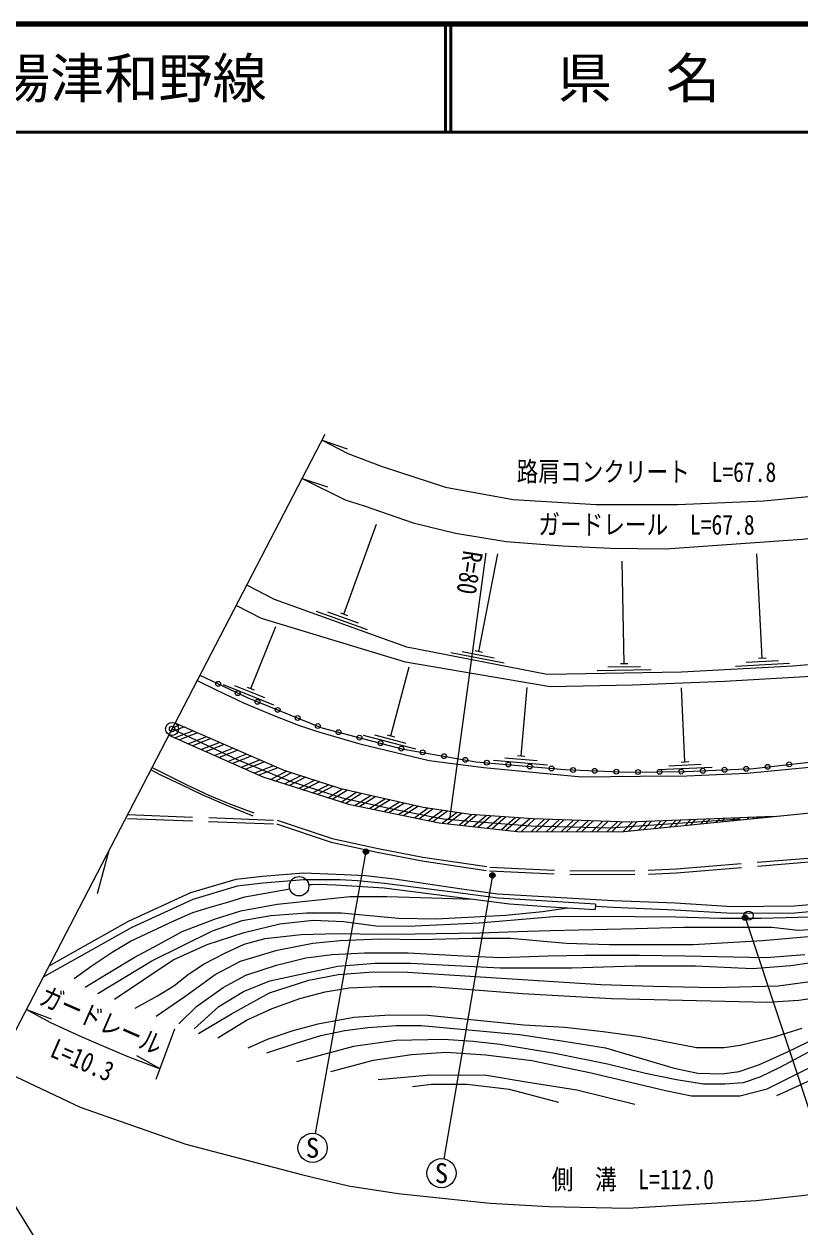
# Model space of a CAD drawing. Units: millimetres at full size, sheet at 1:1000; details may follow other scales. Extents: x 40000 to 680000, y 20000 to 380000.
# Drawn here: x 258822 to 330504, y 268857 to 380000 of the extents above; entities that cross this region are included whole.
import ezdxf
from ezdxf.enums import TextEntityAlignment as Align

# ---------------------------------------------------------------- set-up
doc = ezdxf.new("R2010")
doc.units = ezdxf.units.MM
doc.header["$LTSCALE"] = 1000
doc.header["$PDMODE"] = 32
doc.header["$PDSIZE"] = 500
doc.linetypes.add('CHAIN', pattern=[18.5, 12, -1.5, 3.5, -1.5])
doc.linetypes.add('DASHED', pattern=[7.5, 6, -1.5])
for name, color, linetype, lineweight in [('M-BGD', 7, 'Continuous', 25), ('M-BMK', 2, 'CHAIN', 13), ('M-BMK-OTRS', 5, 'Continuous', 25), ('M-BMK-SRVR', 3, 'Continuous', 25), ('M-STR-HTXT', 7, 'Continuous', 13), ('M-STR-STRC', 7, 'Continuous', 25), ('M-TTL', 2, 'Continuous', 140), ('M-TTL-LINE', 7, 'Continuous', 50)]:
    doc.layers.add(name, color=color, linetype=linetype, lineweight=lineweight)
doc.layers.add('M-OTRS', color=6, linetype='Continuous')
doc.layers.add('M-TTL-TXT', color=7, linetype='Continuous')
doc.styles.add('ＭＳ ゴシック', font='')
doc.styles.get('ＭＳ ゴシック').set_extended_font_data('MS Gothic')

msp = doc.modelspace()

# ---------------------------------------------------------------- hatches: boundary and pattern name
at = {"layer": 'M-STR-STRC'}
h = msp.add_hatch(color=256, dxfattribs=at)
edge = h.paths.add_edge_path()
edge.add_line((273029, 315167), (273192, 315232))
for points in [[(290199, 303392, -1), (290612, 303673, -0.41421), (290546, 303326, -0.41421)], [(301886, 301204, -1), (302296, 301489, -1)], [(325318, 297217, -1), (325546, 297662, -1)]]:
    msp.add_hatch(color=256, dxfattribs=at).paths.add_polyline_path(points)

# ---------------------------------------------------------------- linework, layer by layer
at = {"layer": 'M-BGD'}
for p, q in [((288376, 325468), (291383, 333801)), ((300832, 322037), (302590, 331052)), ((314263, 320924), (314086, 330360)), ((327024, 321417), (326517, 331053)), ((285821, 325752), (290524, 324055)), ((286863, 325695), (289685, 324676)), ((288047, 325586), (288705, 325349)), ((279759, 318599), (282070, 324346)), ((298264, 321926), (303171, 320970)), ((299303, 322029), (302247, 321455)), ((300489, 322104), (301176, 321970)), ((326674, 321399), (327373, 321435)), ((292718, 314238), (294391, 320613)), ((311775, 320277), (316774, 320371)), ((312769, 320596), (315769, 320652)), ((313913, 320918), (314613, 320931)), ((324559, 320686), (329552, 320949)), ((325542, 321039), (328537, 321196)), ((277216, 318975), (281854, 317110)), ((278255, 318881), (281039, 317761)), ((279434, 318730), (280084, 318469)), ((304745, 312373), (305311, 318686)), ((319877, 311832), (319563, 318681)), ((290148, 314292), (294984, 313023)), ((291191, 314329), (294093, 313567)), ((292380, 314327), (293057, 314149)), ((304396, 312404), (305094, 312342)), ((302201, 311999), (307181, 311552)), ((303224, 312208), (306212, 311940)), ((317407, 311118), (322402, 311347)), ((318392, 311464), (321389, 311601)), ((319527, 311816), (320227, 311848)), ((265617, 299679), (266684, 303669)), ((311614, 298671), (311584, 298190))]:
    msp.add_line(p, q, dxfattribs=at)
for points in [[(367708, 329698), (358131, 324597), (349034, 323998), (348207, 323604), (339835, 321573), (329863, 320665), (319571, 320124), (307141, 319890), (294179, 322417), (281962, 326825), (279397, 328157)], [(341434, 312947), (342966, 314708), (357199, 323671), (348905, 322904), (345586, 322273), (339706, 320716), (332064, 319739), (323548, 319259), (315033, 318919), (307415, 318762), (294049, 321045), (280753, 325084), (278428, 326291)], [(274828, 319356), (276635, 318457), (279094, 317289), (281741, 316181), (284174, 315221), (285940, 314624), (289841, 313497), (296238, 311966), (301294, 311297), (310316, 310455), (315730, 310500), (320068, 310535), (325591, 310777), (331038, 311313), (341543, 312518), (341434, 312947)], [(275075, 319833), (279423, 317764), (286347, 314979), (293710, 313047), (300553, 311846), (308776, 311108), (314618, 310881), (319918, 310933), (326216, 311222), (341434, 312947)], [(270642, 311294), (273795, 309735), (275956, 308723), (277883, 307921), (280035, 307113)], [(279992, 306798), (277508, 307827), (275271, 308771), (273378, 309709), (271455, 310611), (270536, 311088)], [(367854, 304918), (362100, 303140), (355376, 301467), (350185, 300378), (347373, 300041), (340702, 299455), (330015, 298493), (324287, 298439), (318988, 298770), (313293, 298991), (302558, 299591), (299060, 300105), (293036, 300998), (290378, 301284), (288403, 301396), (284635, 301549), (280854, 301245), (278389, 300957), (274188, 299716), (268445, 297067), (261123, 292956)], [(368040, 304316), (362269, 302533), (355517, 300853), (350288, 299756), (347438, 299414), (340758, 298828), (330046, 297864), (324270, 297809), (318956, 298140), (313263, 298362), (311601, 298455)], [(311614, 298671), (302615, 299230), (298904, 299733), (292117, 300599), (289641, 300839), (288014, 300917), (284648, 300918), (280915, 300618), (278516, 300337), (274410, 299125), (268732, 296505), (260594, 291936)], [(263455, 291803), (265123, 293013), (266951, 294247), (268642, 295252), (270629, 296188), (272663, 297147), (274415, 297904), (276011, 298400), (277740, 298893), (279229, 299362), (282514, 299953), (283367, 300088)], [(285118, 300494), (285425, 300507), (286041, 300535), (287585, 300479), (292082, 300189), (296172, 299655), (300315, 299128), (303655, 298726), (307498, 298425), (311584, 298190)], [(264482, 291023), (266605, 292296), (268992, 293754), (271230, 294968), (273424, 296165), (276403, 297281), (278863, 298052), (282196, 298682), (288940, 299403), (292334, 299403), (296502, 299254), (300315, 299128)], [(267185, 289915), (272592, 293546), (275751, 294966), (279142, 296051), (282442, 296867), (285537, 297208), (288372, 297071), (291325, 296690), (294297, 296663), (300882, 296957), (307741, 297546), (311490, 297565), (319025, 297505), (323183, 297388), (326913, 297388), (331480, 297497), (335768, 297811), (340360, 298385), (344365, 299145)], [(269094, 289077), (271154, 290206), (272651, 291137), (274006, 292224), (275446, 293169), (277366, 294157), (279171, 294975), (281088, 295520), (284410, 295879), (287760, 295970), (291975, 295922), (294941, 295951), (300889, 296033), (305348, 296187), (307469, 296251), (315304, 296440), (319771, 296555), (327895, 296555), (330352, 296268), (332521, 296397), (336385, 297006), (340427, 297900), (348017, 299484)], [(274946, 286731), (277974, 288543), (281496, 290478), (285121, 291673), (287827, 292169), (291082, 292416), (294254, 292395), (312103, 291265), (316977, 291096), (322508, 290994), (328502, 291138), (334407, 291942), (339021, 292869), (344160, 294417), (354041, 297218), (358448, 298336), (360899, 298995), (362629, 299159), (363885, 299056), (367222, 297903), (371226, 296403)], [(265624, 290431), (270611, 293445), (273478, 294851), (276224, 296223), (278971, 297166), (281616, 297627), (284942, 297869), (288111, 297869), (293419, 297392), (296883, 297330), (303329, 297656), (306707, 297990), (309049, 298336)], [(271033, 288333), (273665, 290136), (276472, 292186), (278833, 293428), (282208, 294432), (285495, 295071), (288019, 295323), (291684, 295469), (295355, 295411), (300242, 295541), (303755, 295541), (308903, 295091), (312879, 294965), (320652, 294955), (327049, 295320), (333714, 295903)], [(273115, 287636), (274751, 289213), (277220, 290996), (279309, 292107), (282131, 293048), (284851, 293707), (287291, 294040), (290276, 294178), (294323, 294178), (299406, 293903), (302836, 293756), (307272, 293893), (310663, 293981), (315649, 293981), (319882, 293902), (327396, 293746), (330962, 294021)], [(274528, 287162), (276824, 289236), (279100, 290605), (281517, 291612), (287813, 292963), (291265, 293223), (294561, 293223), (299193, 292987), (302799, 292785), (309416, 292785), (315277, 292986), (320849, 292986), (326106, 292743), (329650, 293025), (334294, 293692)], [(276711, 286328), (279373, 287962), (281731, 289041), (284309, 289953), (286632, 290566), (288843, 290964), (291663, 291080), (296469, 291080), (304885, 290441), (313094, 289955), (327511, 289627), (330394, 289821), (333923, 290346)], [(330666, 287186), (327896, 286333), (324972, 285616), (323498, 285416), (320956, 285416), (315714, 286429), (312321, 286870), (308782, 287281), (304985, 287513), (296117, 288400), (292609, 288430), (289298, 288198), (285965, 287597), (283656, 286985), (281275, 286174), (279503, 285373)], [(281262, 284952), (283947, 285837), (286254, 286553), (288469, 287016), (290589, 287280), (293191, 287459), (295513, 287459), (304608, 286636), (308692, 286016), (312546, 285394), (318898, 283531), (321079, 283053), (323312, 282990), (324876, 283222), (326772, 283864), (329304, 285003), (337300, 288898)], [(370355, 286213), (368341, 287696), (366597, 288458), (365232, 288735), (363612, 288735), (359848, 288444), (357702, 288457), (355216, 288602), (352631, 288657), (349558, 288826), (347181, 288826), (345859, 288638), (344174, 288286), (342160, 287701), (338865, 286362), (337171, 285408), (333891, 283489), (328352, 280958)], [(332961, 285900), (328652, 283596), (326812, 282694), (325245, 282186), (323562, 282038), (321599, 282059), (319101, 282451), (316221, 283027), (312739, 283911), (307851, 284870), (302814, 285711), (300303, 285986), (297570, 286178), (293201, 286090), (289243, 285534), (283989, 284100)], [(287173, 283222), (291105, 284275), (294608, 284790), (297810, 285005), (301494, 284748), (305739, 284230), (311203, 283108), (318073, 281476), (320500, 280968), (324949, 280968), (327463, 281616), (331847, 283818)], [(291529, 282494), (296393, 282902), (301539, 282871), (305210, 282275), (309886, 281522), (315258, 280203)], [(308230, 280360), (303680, 281552), (299726, 282023), (296463, 282023), (294706, 281803)]]:
    msp.add_lwpolyline(points, dxfattribs=at)
at = {"layer": 'M-BGD', "linetype": 'DASHED'}
for points in [[(268389, 306953), (282200, 306441), (287297, 304751), (291525, 303819), (295651, 303014), (301849, 302108), (309253, 301765), (316490, 301807), (319091, 301939), (331661, 302976), (341975, 304420), (354445, 306105), (361268, 306720), (367025, 306954), (372400, 307011)], [(268376, 306603), (282137, 306093), (287204, 304413), (291454, 303477), (295592, 302669), (301815, 301759), (309246, 301415), (316499, 301457), (319114, 301589), (331700, 302628), (342023, 304074), (354484, 305757), (361290, 306370), (367034, 306604), (372404, 306661)]]:
    msp.add_lwpolyline(points, dxfattribs=at)
at = {"layer": 'M-BGD'}
for centre, radius in [((276755, 319034), 225), ((278561, 318174), 225), ((280393, 317374), 225), ((282248, 316628), 225), ((284104, 315882), 225), ((285960, 315135), 225), ((287878, 314578), 225), ((289812, 314070), 225), ((291747, 313563), 225), ((293681, 313055), 225), ((295650, 312707), 225), ((297620, 312361), 225), ((299590, 312015), 225), ((301571, 311754), 225), ((303563, 311576), 225), ((305555, 311397), 225), ((307547, 311218), 225), ((309542, 311078), 225), ((311540, 311001), 225), ((321536, 311007), 225), ((323534, 311099), 225), ((325532, 311190), 225), ((327523, 311370), 225), ((329510, 311595), 225), ((313539, 310923), 225), ((315538, 310890), 225), ((317538, 310910), 225), ((319538, 310929), 225), ((284232, 300337), 900), ((325748, 297618), 427)]:
    msp.add_circle(centre, radius, dxfattribs=at)
at = {"layer": 'M-BMK'}
msp.add_lwpolyline([(272503, 314878), (278580, 312006), (283403, 310041), (288204, 308495), (292672, 307508), (297553, 306577), (299709, 306377), (305679, 305926), (313004, 305732), (328098, 306769), (333268, 307306), (341973, 308514), (343028, 308613), (350708, 309834), (355448, 310365), (358902, 310750), (362112, 310981), (366366, 311357), (370966, 311565), (377288, 311676)], dxfattribs=at)
at = {"layer": 'M-BMK-OTRS'}
for p, q in [((255820, 282741), (286637, 342105)), ((235693, 306727), (271754, 248608))]:
    msp.add_line(p, q, dxfattribs=at)
at = {"layer": 'M-BMK-SRVR'}
msp.add_circle((272503, 314878), 600, dxfattribs=at)
at = {"layer": 'M-OTRS'}
msp.add_point((272503, 314878), dxfattribs=at)
at = {"layer": 'M-STR-HTXT'}
for p, q in [((286354, 341559), (288667, 340738)), ((284519, 338025), (286848, 337247)), ((301476, 331107), (298138, 306523)), ((290405, 303532), (285716, 277498)), ((302091, 301347), (297613, 275157)), ((325432, 297440), (332324, 276797)), ((259040, 288944), (261340, 288086)), ((271027, 282503), (272757, 287156)), ((271384, 283463), (269238, 284656))]:
    msp.add_line(p, q, dxfattribs=at)
for points in [[(286354, 341559), (288743, 340313), (291901, 339116), (297763, 337198), (304017, 336084), (311687, 335606), (319221, 335606), (327178, 335936), (333204, 336534), (338331, 337148)], [(284519, 338025), (288498, 336043), (290236, 335497), (294761, 333900), (298682, 332960), (303367, 332204), (308561, 331790), (312959, 331581), (318075, 331514), (330721, 332395), (338787, 333337)], [(259040, 288944), (261270, 287735), (263882, 286546), (266364, 285458), (268395, 284616), (271384, 283463)], [(256258, 283585), (264017, 279927), (273757, 276506), (284463, 273699), (288802, 272647), (293398, 271961), (298027, 271458), (301878, 271069), (307290, 270736), (314566, 270590), (326447, 271302), (330689, 271753), (333399, 272088), (336258, 272523), (338486, 272732), (341272, 273111), (344201, 273457), (353624, 274723), (358960, 275264), (363907, 275677), (367154, 275861), (373338, 275861), (374554, 275651), (375534, 275417)]]:
    msp.add_lwpolyline(points, dxfattribs=at)
for centre in [(285476, 276169), (297385, 273826)]:
    msp.add_circle(centre, 1350, dxfattribs=at)
at = {"layer": 'M-STR-STRC'}
for p, q in [((273605, 315052), (272333, 314550)), ((273192, 315232), (272556, 314980)), ((274431, 314694), (272784, 314044)), ((274844, 314515), (273191, 313863)), ((275669, 314157), (274005, 313500)), ((276082, 313978), (274412, 313318)), ((276908, 313620), (275226, 312956)), ((277321, 313441), (275633, 312774)), ((278146, 313082), (276447, 312411)), ((278559, 312903), (276854, 312230)), ((279385, 312545), (277668, 311867)), ((279798, 312366), (278075, 311686)), ((280623, 312008), (278889, 311323)), ((281036, 311829), (279296, 311141)), ((281862, 311471), (280110, 310779)), ((282275, 311291), (280517, 310597)), ((283109, 310958), (281626, 310198)), ((283538, 310820), (282056, 310060)), ((284394, 310544), (282916, 309786)), ((284823, 310406), (283345, 309649)), ((285679, 310129), (284205, 309374)), ((286108, 309991), (284635, 309237)), ((286964, 309715), (285494, 308962)), ((287392, 309577), (285924, 308825)), ((288253, 309315), (286953, 308496)), ((288692, 309215), (287349, 308369)), ((289569, 309016), (288141, 308116)), ((290008, 308916), (288538, 307990)), ((290886, 308717), (289404, 307783)), ((291325, 308617), (289855, 307691)), ((292202, 308418), (290756, 307507)), ((292641, 308318), (291207, 307415)), ((293519, 308119), (292108, 307231)), ((293958, 308019), (292559, 307138)), ((294835, 307820), (293460, 306954)), ((295274, 307721), (293911, 306862)), ((296158, 307553), (294931, 306654)), ((296603, 307485), (295352, 306567)), ((297492, 307348), (296193, 306395)), ((297937, 307279), (296614, 306309)), ((298826, 307142), (297488, 306161)), ((299271, 307074), (297955, 306109)), ((300162, 306945), (299063, 305987)), ((300610, 306914), (299493, 305940)), ((301508, 306853), (300353, 305845)), ((301957, 306822), (300783, 305798)), ((302855, 306761), (301642, 305703)), ((303304, 306730), (302072, 305656)), ((304202, 306669), (302932, 305561)), ((304651, 306638), (303362, 305514)), ((305549, 306577), (304222, 305419)), ((305998, 306550), (304770, 305402)), ((306898, 306520), (305698, 305399)), ((307347, 306505), (306162, 305397)), ((308247, 306474), (307091, 305394)), ((308697, 306459), (307555, 305392)), ((309596, 306429), (308483, 305389)), ((310046, 306414), (308947, 305387)), ((310945, 306384), (309875, 305383)), ((311395, 306368), (310340, 305382)), ((312295, 306338), (311268, 305378)), ((312744, 306323), (311732, 305377)), ((313644, 306293), (312660, 305373)), ((314094, 306278), (313124, 305372)), ((314993, 306267), (314182, 305392)), ((315443, 306284), (314660, 305439)), ((316342, 306319), (315615, 305534)), ((316792, 306336), (316092, 305581)), ((317691, 306370), (317047, 305675)), ((318141, 306388), (317525, 305723)), ((319040, 306422), (318480, 305817)), ((319490, 306439), (318957, 305864)), ((320389, 306474), (319912, 305959)), ((320839, 306491), (320390, 306006)), ((321738, 306525), (321345, 306100)), ((322188, 306543), (321822, 306148)), ((323087, 306577), (322777, 306242)), ((323537, 306594), (323255, 306289)), ((324436, 306629), (324210, 306384)), ((324886, 306646), (324687, 306431)), ((325785, 306680), (325642, 306526)), ((326235, 306697), (326119, 306573)), ((327134, 306732), (327074, 306667)), ((327584, 306749), (327552, 306715))]:
    msp.add_line(p, q, dxfattribs=at)
for points in [[(328098, 306769), (314715, 306257), (305887, 306554), (300061, 306952), (295705, 307623), (288098, 309350), (282853, 311040), (272780, 315411)], [(272204, 314302), (280873, 310439), (288790, 307909), (297171, 306195), (304365, 305404), (313947, 305369), (328098, 306769)]]:
    msp.add_lwpolyline(points, dxfattribs=at)
for centre in [(290405, 303532), (302091, 301347), (325432, 297440)]:
    msp.add_circle(centre, 250, dxfattribs=at)
at = {"layer": 'M-TTL'}
msp.add_line((680000, 380000), (40000, 380000), dxfattribs=at)
at = {"layer": 'M-TTL-LINE'}
for p, q in [((297750, 380000), (297750, 370000)), ((298250, 380000), (298250, 370000)), ((40000, 370000), (680000, 370000))]:
    msp.add_line(p, q, dxfattribs=at)

# ---------------------------------------------------------------- texts
at = {"layer": 'M-STR-HTXT', "style": 'ＭＳ ゴシック', "width": 0.8}
for s, rotation, p in [('路肩コンクリート\u3000L=67.8', 359.88, (316325, 337166)), ('ガードレール\u3000L=67.8', 359.88, (316325, 332289)), ('R=80', 260.908, (298556, 329543)), ('ガードレール', 336.327, (265383, 286595)), ('L=10.3', 336.327, (263625, 282941)), ('側\u3000溝\u3000L=112.0', 0.007, (315065, 271787))]:
    msp.add_text(s, height=1833, rotation=rotation, dxfattribs=at).set_placement(p, align=Align.BOTTOM_CENTER)
at = {"layer": 'M-STR-HTXT', "style": 'ＭＳ ゴシック'}
for p in [(285476, 276169), (297385, 273826)]:
    msp.add_text('S', height=1833, dxfattribs=at).set_placement(p, align=Align.MIDDLE_CENTER)
at = {"layer": 'M-TTL-TXT', "style": 'ＭＳ ゴシック'}
msp.add_text('主要地方道\u3000新南陽津和野線', height=3666, dxfattribs=at).set_placement((216234, 375000), align=Align.MIDDLE_LEFT)
msp.add_text('県\u3000名', height=3666, dxfattribs=at).set_placement((315625, 375000), align=Align.MIDDLE_CENTER)

doc.saveas('drawing.dxf')
